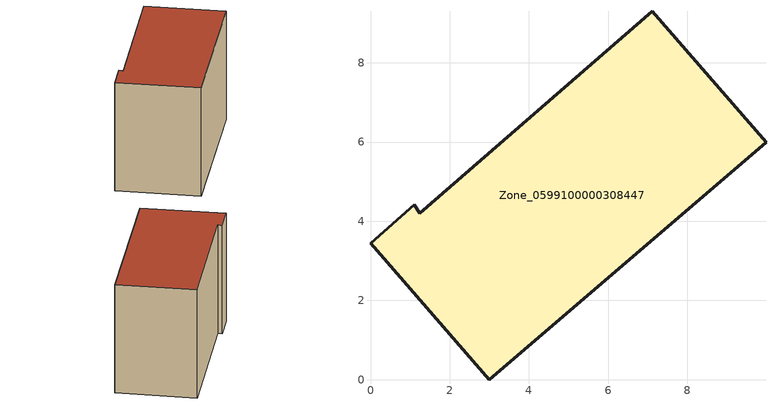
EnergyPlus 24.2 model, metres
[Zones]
Zone_0599100000308447
 floor ground (C_G): 3,0 0,3.44 1.11,4.42 1.24,4.2 7.11,9.3 9.99,6 z0
 wall outside (C_F): 0,3.44 3,0 9.99,6 7.11,9.3 1.24,4.2 1.11,4.42 0,3.44 z0:6.33
 roof outside (C_R): 7.11,9.3 1.24,4.2 1.11,4.42 0,3.44 3,0 9.99,6 z6.33
[BUILDING]
Pand.0599100000308447: North Axis=0; Terrain=City; Loads Convergence Tolerance Value=0.04; Temperature Convergence Tolerance Value=0.4; Solar Distribution=FullExterior; Maximum Number of Warmup Days=25; Minimum Number of Warmup Days=1
[Site:Location]
Rotterdam.The.Hague.AP_ZH_NLD Design_Conditions: Latitude=51.96; Longitude=4.45; Time Zone=1; Elevation=-4.5
[SITE:GROUNDTEMPERATURE:BUILDINGSURFACE]
18, 18, 18, 18, 18, 18, 18, 18, 18, 18, 18, 18
[MATERIAL] Thermal Absorptance=0.9; Solar Absorptance=0.7; Visible Absorptance=0.7
Name | Roughness | Thickness | Conductivity | Density | Specific Heat
G.TI.1946 | MediumSmooth | 0.15 | 1 | 540 | 1210
F.TI.1946 | Rough | 0.3 | 0.857143 | 1920 | 840
R.TI.1946 | MediumRough | 0.2 | 0.1 | 1500 | 1000
[CONSTRUCTION]
C_G: G.TI.1946
C_F: F.TI.1946
C_R: R.TI.1946
[ZONE]
Zone_0599100000308447: Type=1; Multiplier=1; Ceiling Height=Autocalculate; Volume=Autocalculate; Floor Area=autocalculate; Part of Total Floor Area=Yes
[ZONEINFILTRATION:DESIGNFLOWRATE]
Infil_Zone_0599100000308447: Zone or ZoneList or Space or SpaceList=Zone_0599100000308447; Schedule=AlwaysOn; Design Flow Rate Calculation Method=Flow/Area; Flow Rate per Floor Area=0.003; Constant Term Coefficient=1; Temperature Term Coefficient=0; Velocity Term Coefficient=0; Velocity Squared Term Coefficient=0
[HVACTEMPLATE:ZONE:IDEALLOADSAIRSYSTEM]
Zone_0599100000308447: Maximum Heating Supply Air Temperature=50; Minimum Cooling Supply Air Temperature=13; Maximum Heating Supply Air Humidity Ratio=0.0156; Minimum Cooling Supply Air Humidity Ratio=0.0077; Heating Limit=NoLimit; Cooling Limit=NoLimit; Dehumidification Control Type=ConstantSensibleHeatRatio; Cooling Sensible Heat Ratio=0.7; Dehumidification Setpoint=60; Humidification Control Type=None; Humidification Setpoint=30; Outdoor Air Method=None; Outdoor Air Flow Rate per Person=0.00944; Outdoor Air Flow Rate per Zone Floor Area=0; Outdoor Air Flow Rate per Zone=0; Demand Controlled Ventilation Type=None; Outdoor Air Economizer Type=NoEconomizer; Heat Recovery Type=None; Sensible Heat Recovery Effectiveness=0.7; Latent Heat Recovery Effectiveness=0.65
[ZONECONTROL:THERMOSTAT]
ThermostatControl_Zone_0599100000308447: Zone or ZoneList=Zone_0599100000308447; Control Type Schedule=DualSetpointControlType; Control 1=Thermostat_Zone_0599100000308447; Temperature Difference Between Cutout And Setpoint=0
[THERMOSTATSETPOINT:DUALSETPOINT]
Thermostat_Zone_0599100000308447: Heating Setpoint Temperature Schedule=HeatingSetpoint_Zone_0599100000308447; Cooling Setpoint Temperature Schedule=CoolingSetpoint_Zone_0599100000308447
[SCHEDULE:COMPACT]
HeatingSetpoint_Zone_0599100000308447: Through: 12/31, For: AllDays, Until: 24:00, 21
CoolingSetpoint_Zone_0599100000308447: Through: 12/31, For: AllDays, Until: 24:00, 24
DualSetpointControlType: Through: 12/31, For: AllDays, Until: 24:00, 4
AlwaysOn: Through: 12/31, For: AllDays, Until: 24:00, 1
